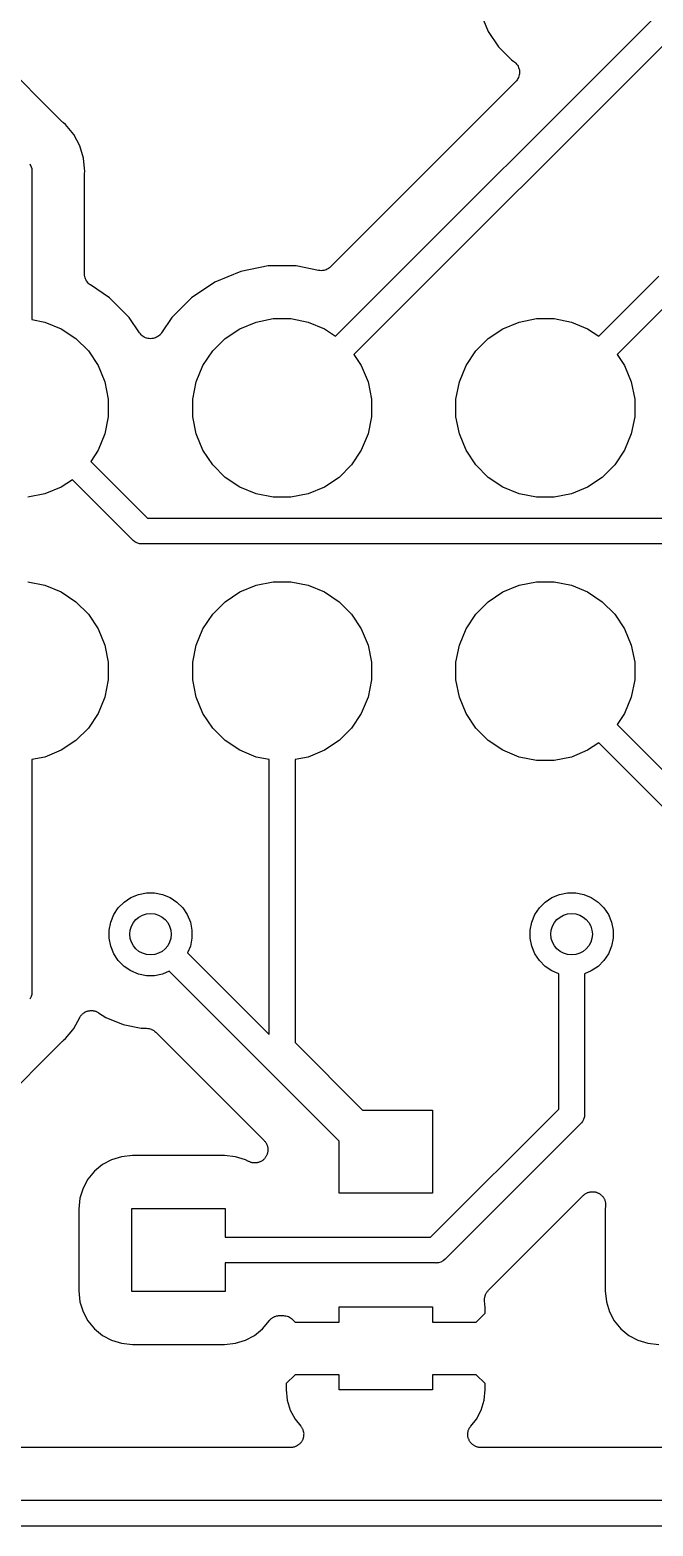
# Model space of a CAD drawing. Extents: x 0.71 to 5.18, y -2.29 to -0.62.
# Drawn here: x 2.354 to 2.591, y -2.275 to -1.706 of the extents above; entities that cross this region are included whole.
import ezdxf

# ---------------------------------------------------------------- set-up
doc = ezdxf.new("R2010")
doc.units = 0
doc.header["$MEASUREMENT"] = 0
doc.layers.add('BLACK', color=7, linetype='CONTINUOUS')

msp = doc.modelspace()

# ---------------------------------------------------------------- linework, layer by layer
at = {"layer": 'BLACK', "linetype": 'CONTINUOUS'}
for p, q in [((2.47031, -1.82273), (2.79635, -1.49669)), ((2.80204, -1.50492), (2.47727, -1.82969)), ((2.52563, -1.70043), (2.52832, -1.70693)), ((2.52832, -1.70693), (2.53223, -1.71279)), ((2.36658, -1.74134), (2.33948, -1.71423)), ((2.53223, -1.71279), (2.53721, -1.71777)), ((2.53721, -1.71777), (2.53801, -1.7183)), ((2.53801, -1.7183), (2.53804, -1.71832)), ((2.53804, -1.71832), (2.53804, -1.71832)), ((2.53804, -1.71832), (2.53804, -1.71832)), ((2.53804, -1.71832), (2.53806, -1.71834)), ((2.53806, -1.71834), (2.53843, -1.71865)), ((2.53843, -1.71865), (2.53879, -1.71895)), ((2.53879, -1.71895), (2.5388, -1.71896)), ((2.5388, -1.71896), (2.53881, -1.71897)), ((2.53881, -1.71897), (2.53911, -1.71934)), ((2.53911, -1.71934), (2.5394, -1.7197)), ((2.5394, -1.7197), (2.53941, -1.71972)), ((2.53941, -1.71972), (2.53942, -1.71973)), ((2.53942, -1.71973), (2.53964, -1.72015)), ((2.53964, -1.72015), (2.53986, -1.72057)), ((2.53986, -1.72057), (2.53986, -1.72058)), ((2.53986, -1.72058), (2.53987, -1.72059)), ((2.53987, -1.72059), (2.54, -1.72105)), ((2.54, -1.72105), (2.54014, -1.7215)), ((2.54014, -1.7215), (2.54014, -1.72152)), ((2.54014, -1.72152), (2.54014, -1.72153)), ((2.54014, -1.72153), (2.54018, -1.722)), ((2.54018, -1.722), (2.54023, -1.72247)), ((2.54023, -1.7225), (2.54018, -1.72297)), ((2.54023, -1.72247), (2.54023, -1.72249)), ((2.54023, -1.72249), (2.54023, -1.7225)), ((2.53876, -1.72599), (2.46838, -1.79638)), ((2.53906, -1.72563), (2.53876, -1.72599)), ((2.53937, -1.72526), (2.53906, -1.72563)), ((2.53938, -1.72524), (2.53937, -1.72525)), ((2.53937, -1.72525), (2.53937, -1.72526)), ((2.53961, -1.72482), (2.53938, -1.72524)), ((2.53983, -1.72441), (2.53961, -1.72482)), ((2.53984, -1.72439), (2.53983, -1.72441)), ((2.53985, -1.72438), (2.53984, -1.72439)), ((2.53998, -1.72393), (2.53985, -1.72438)), ((2.54012, -1.72347), (2.53998, -1.72393)), ((2.54013, -1.72346), (2.54012, -1.72347)), ((2.54018, -1.72297), (2.54013, -1.72344)), ((2.54013, -1.72344), (2.54013, -1.72346)), ((2.36675, -1.74147), (2.36658, -1.74134)), ((2.36689, -1.74162), (2.36675, -1.74147)), ((2.36695, -1.74167), (2.36689, -1.74162)), ((2.36771, -1.74229), (2.36695, -1.74167)), ((2.37082, -1.74609), (2.36771, -1.74229)), ((2.37314, -1.75042), (2.37082, -1.74609)), ((2.37456, -1.75511), (2.37314, -1.75042)), ((2.37494, -1.75902), (2.37456, -1.75511)), ((2.35411, -1.75725), (2.35457, -1.75811)), ((2.35457, -1.75811), (2.35485, -1.75904)), ((2.35485, -1.75904), (2.35492, -1.75976)), ((2.35492, -1.75976), (2.35492, -1.75976)), ((2.35492, -1.75976), (2.35494, -1.76)), ((2.35494, -1.76), (2.35492, -1.76024)), ((2.35492, -1.76024), (2.35492, -1.81636)), ((2.37492, -1.7614), (2.37495, -1.76119)), ((2.37492, -1.76147), (2.37492, -1.7614)), ((2.37492, -1.79909), (2.37492, -1.76147)), ((2.37495, -1.75902), (2.37494, -1.75902)), ((2.37504, -1.76), (2.37495, -1.75902)), ((2.37495, -1.76098), (2.37504, -1.76)), ((2.37495, -1.76119), (2.37495, -1.76098)), ((2.44469, -1.79604), (2.43426, -1.79812)), ((2.45531, -1.79604), (2.44469, -1.79604)), ((2.46387, -1.79774), (2.45531, -1.79604)), ((2.46833, -1.79643), (2.46797, -1.79672)), ((2.46836, -1.79639), (2.46833, -1.79643)), ((2.46838, -1.79638), (2.46836, -1.79639)), ((2.46836, -1.79639), (2.46836, -1.79639)), ((2.46836, -1.79639), (2.46836, -1.79639)), ((2.37497, -1.79955), (2.37492, -1.79909)), ((2.37501, -1.80001), (2.37497, -1.79955)), ((2.37501, -1.80003), (2.37501, -1.80001)), ((2.37502, -1.80006), (2.37501, -1.80003)), ((2.37515, -1.8005), (2.37502, -1.80006)), ((2.37528, -1.80095), (2.37515, -1.8005)), ((2.37529, -1.80097), (2.37528, -1.80095)), ((2.3753, -1.80099), (2.37529, -1.80097)), ((2.37552, -1.8014), (2.3753, -1.80099)), ((2.37573, -1.80181), (2.37552, -1.8014)), ((2.37575, -1.80183), (2.37573, -1.80181)), ((2.37576, -1.80185), (2.37575, -1.80183)), ((2.37605, -1.80221), (2.37576, -1.80185)), ((2.37634, -1.80258), (2.37605, -1.80221)), ((2.42444, -1.80218), (2.4156, -1.80809)), ((2.43426, -1.79812), (2.42444, -1.80218)), ((2.46433, -1.79779), (2.46387, -1.79774)), ((2.46479, -1.79784), (2.46433, -1.79779)), ((2.46482, -1.79784), (2.46479, -1.79784)), ((2.46484, -1.79784), (2.46482, -1.79784)), ((2.4653, -1.7978), (2.46484, -1.79784)), ((2.46576, -1.79776), (2.4653, -1.7978)), ((2.46579, -1.79775), (2.46576, -1.79776)), ((2.46581, -1.79775), (2.46579, -1.79775)), ((2.46625, -1.79761), (2.46581, -1.79775)), ((2.4667, -1.79748), (2.46625, -1.79761)), ((2.46672, -1.79747), (2.4667, -1.79748)), ((2.46675, -1.79747), (2.46672, -1.79747)), ((2.46716, -1.79725), (2.46675, -1.79747)), ((2.46757, -1.79703), (2.46716, -1.79725)), ((2.46759, -1.79702), (2.46757, -1.79703)), ((2.46761, -1.79701), (2.46759, -1.79702)), ((2.46797, -1.79672), (2.46761, -1.79701)), ((2.57031, -1.82273), (2.5931, -1.79994)), ((2.37636, -1.80259), (2.37634, -1.80258)), ((2.37637, -1.80261), (2.37636, -1.80259)), ((2.37673, -1.8029), (2.37637, -1.80261)), ((2.37709, -1.8032), (2.37673, -1.8029)), ((2.37712, -1.80323), (2.37709, -1.8032)), ((2.37713, -1.80323), (2.37712, -1.80323)), ((2.37714, -1.80324), (2.37713, -1.80323)), ((2.37713, -1.80323), (2.37713, -1.80323)), ((2.3844, -1.80809), (2.37714, -1.80324)), ((2.39191, -1.8156), (2.3844, -1.80809)), ((2.4156, -1.80809), (2.40809, -1.8156)), ((2.59879, -1.80817), (2.57727, -1.82969)), ((2.35492, -1.81636), (2.3599, -1.81735)), ((2.3599, -1.81735), (2.36608, -1.81991)), ((2.39584, -1.82149), (2.39191, -1.8156)), ((2.40809, -1.8156), (2.40416, -1.82149)), ((2.43392, -1.81991), (2.4401, -1.81735)), ((2.4401, -1.81735), (2.44666, -1.81604)), ((2.44666, -1.81604), (2.45334, -1.81604)), ((2.45334, -1.81604), (2.4599, -1.81735)), ((2.4599, -1.81735), (2.46608, -1.81991)), ((2.53392, -1.81991), (2.5401, -1.81735)), ((2.5401, -1.81735), (2.54666, -1.81604)), ((2.54666, -1.81604), (2.55334, -1.81604)), ((2.55334, -1.81604), (2.5599, -1.81735)), ((2.5599, -1.81735), (2.56608, -1.81991)), ((2.36608, -1.81991), (2.37165, -1.82362)), ((2.37165, -1.82362), (2.37638, -1.82835)), ((2.39615, -1.82186), (2.39584, -1.82149)), ((2.39644, -1.82222), (2.39615, -1.82186)), ((2.39645, -1.82223), (2.39644, -1.82222)), ((2.39646, -1.82224), (2.39645, -1.82223)), ((2.39683, -1.82255), (2.39646, -1.82224)), ((2.39719, -1.82285), (2.39683, -1.82255)), ((2.3972, -1.82286), (2.39719, -1.82285)), ((2.39721, -1.82286), (2.3972, -1.82286)), ((2.39763, -1.82309), (2.39721, -1.82286)), ((2.39805, -1.82332), (2.39763, -1.82309)), ((2.39806, -1.82332), (2.39805, -1.82332)), ((2.39807, -1.82333), (2.39806, -1.82332)), ((2.39853, -1.82346), (2.39807, -1.82333)), ((2.39898, -1.82361), (2.39853, -1.82346)), ((2.39899, -1.82361), (2.39898, -1.82361)), ((2.39901, -1.82361), (2.39899, -1.82361)), ((2.39948, -1.82366), (2.39901, -1.82361)), ((2.39995, -1.82371), (2.39948, -1.82366)), ((2.39997, -1.82371), (2.39995, -1.82371)), ((2.39998, -1.82371), (2.39997, -1.82371)), ((2.40045, -1.82367), (2.39998, -1.82371)), ((2.40092, -1.82362), (2.40045, -1.82367)), ((2.40094, -1.82362), (2.40092, -1.82362)), ((2.40095, -1.82362), (2.40094, -1.82362)), ((2.40141, -1.82348), (2.40095, -1.82362)), ((2.40186, -1.82335), (2.40141, -1.82348)), ((2.40187, -1.82335), (2.40186, -1.82335)), ((2.40189, -1.82334), (2.40187, -1.82335)), ((2.40231, -1.82312), (2.40189, -1.82334)), ((2.40273, -1.8229), (2.40231, -1.82312)), ((2.40274, -1.82289), (2.40273, -1.8229)), ((2.40275, -1.82289), (2.40274, -1.82289)), ((2.40311, -1.82259), (2.40275, -1.82289)), ((2.40349, -1.82229), (2.40311, -1.82259)), ((2.4035, -1.82228), (2.40349, -1.82229)), ((2.40351, -1.82227), (2.4035, -1.82228)), ((2.40381, -1.82192), (2.40351, -1.82227)), ((2.40412, -1.82155), (2.40381, -1.82192)), ((2.40413, -1.82153), (2.40412, -1.82155)), ((2.40416, -1.82149), (2.40413, -1.82152)), ((2.40413, -1.82152), (2.40413, -1.82153)), ((2.40413, -1.82153), (2.40413, -1.82153)), ((2.42362, -1.82835), (2.42835, -1.82362)), ((2.42835, -1.82362), (2.43392, -1.81991)), ((2.46608, -1.81991), (2.47031, -1.82273)), ((2.52362, -1.82835), (2.52835, -1.82362)), ((2.52835, -1.82362), (2.53392, -1.81991)), ((2.56608, -1.81991), (2.57031, -1.82273)), ((2.37638, -1.82835), (2.38009, -1.83392)), ((2.41991, -1.83392), (2.42362, -1.82835)), ((2.47727, -1.82969), (2.48009, -1.83392)), ((2.51991, -1.83392), (2.52362, -1.82835)), ((2.57727, -1.82969), (2.58009, -1.83392)), ((2.38009, -1.83392), (2.38265, -1.8401)), ((2.41735, -1.8401), (2.41991, -1.83392)), ((2.48009, -1.83392), (2.48265, -1.8401)), ((2.51735, -1.8401), (2.51991, -1.83392)), ((2.58009, -1.83392), (2.58265, -1.8401)), ((2.38265, -1.8401), (2.38396, -1.84666)), ((2.41604, -1.84666), (2.41735, -1.8401)), ((2.48265, -1.8401), (2.48396, -1.84666)), ((2.51604, -1.84666), (2.51735, -1.8401)), ((2.58265, -1.8401), (2.58396, -1.84666)), ((2.38396, -1.84666), (2.38396, -1.85334)), ((2.41604, -1.85334), (2.41604, -1.84666)), ((2.48396, -1.84666), (2.48396, -1.85334)), ((2.51604, -1.85334), (2.51604, -1.84666)), ((2.58396, -1.84666), (2.58396, -1.85334)), ((2.38396, -1.85334), (2.38265, -1.8599)), ((2.41735, -1.8599), (2.41604, -1.85334)), ((2.48396, -1.85334), (2.48265, -1.8599)), ((2.51735, -1.8599), (2.51604, -1.85334)), ((2.58396, -1.85334), (2.58265, -1.8599)), ((2.38265, -1.8599), (2.38009, -1.86608)), ((2.41991, -1.86608), (2.41735, -1.8599)), ((2.48265, -1.8599), (2.48009, -1.86608)), ((2.51991, -1.86608), (2.51735, -1.8599)), ((2.58265, -1.8599), (2.58009, -1.86608)), ((2.38009, -1.86608), (2.37727, -1.87031)), ((2.37727, -1.87031), (2.39879, -1.89183)), ((2.42362, -1.87165), (2.41991, -1.86608)), ((2.48009, -1.86608), (2.47638, -1.87165)), ((2.52362, -1.87165), (2.51991, -1.86608)), ((2.58009, -1.86608), (2.57638, -1.87165)), ((2.42835, -1.87638), (2.42362, -1.87165)), ((2.47638, -1.87165), (2.47165, -1.87638)), ((2.52835, -1.87638), (2.52362, -1.87165)), ((2.57638, -1.87165), (2.57165, -1.87638)), ((2.36608, -1.88009), (2.3599, -1.88265)), ((2.37031, -1.87727), (2.36608, -1.88009)), ((2.3931, -1.90006), (2.37031, -1.87727)), ((2.43392, -1.88009), (2.42835, -1.87638)), ((2.4401, -1.88265), (2.43392, -1.88009)), ((2.46608, -1.88009), (2.4599, -1.88265)), ((2.47165, -1.87638), (2.46608, -1.88009)), ((2.53392, -1.88009), (2.52835, -1.87638)), ((2.5401, -1.88265), (2.53392, -1.88009)), ((2.56608, -1.88009), (2.5599, -1.88265)), ((2.57165, -1.87638), (2.56608, -1.88009)), ((2.3599, -1.88265), (2.35334, -1.88396)), ((2.44666, -1.88396), (2.4401, -1.88265)), ((2.45334, -1.88396), (2.44666, -1.88396)), ((2.4599, -1.88265), (2.45334, -1.88396)), ((2.54666, -1.88396), (2.5401, -1.88265)), ((2.55334, -1.88396), (2.54666, -1.88396)), ((2.5599, -1.88265), (2.55334, -1.88396)), ((2.39879, -1.89183), (3.79291, -1.89183)), ((2.39326, -1.90025), (2.3931, -1.90006)), ((2.39344, -1.9004), (2.39326, -1.90025)), ((2.394, -1.90086), (2.39344, -1.9004)), ((2.39475, -1.90126), (2.394, -1.90086)), ((2.39486, -1.90132), (2.39475, -1.90126)), ((2.39579, -1.9016), (2.39486, -1.90132)), ((2.39651, -1.90167), (2.39579, -1.9016)), ((2.39675, -1.9017), (2.39651, -1.90167)), ((2.39651, -1.90167), (2.39651, -1.90167)), ((2.39699, -1.90167), (2.39675, -1.9017)), ((3.79291, -1.90167), (2.39699, -1.90167)), ((2.35334, -1.91604), (2.3599, -1.91735)), ((2.4401, -1.91735), (2.44666, -1.91604)), ((2.44666, -1.91604), (2.45334, -1.91604)), ((2.45334, -1.91604), (2.4599, -1.91735)), ((2.5401, -1.91735), (2.54666, -1.91604)), ((2.54666, -1.91604), (2.55334, -1.91604)), ((2.55334, -1.91604), (2.5599, -1.91735)), ((2.3599, -1.91735), (2.36608, -1.91991)), ((2.36608, -1.91991), (2.37165, -1.92362)), ((2.42835, -1.92362), (2.43392, -1.91991)), ((2.43392, -1.91991), (2.4401, -1.91735)), ((2.4599, -1.91735), (2.46608, -1.91991)), ((2.46608, -1.91991), (2.47165, -1.92362)), ((2.52835, -1.92362), (2.53392, -1.91991)), ((2.53392, -1.91991), (2.5401, -1.91735)), ((2.5599, -1.91735), (2.56608, -1.91991)), ((2.56608, -1.91991), (2.57165, -1.92362)), ((2.37165, -1.92362), (2.37638, -1.92835)), ((2.42362, -1.92835), (2.42835, -1.92362)), ((2.47165, -1.92362), (2.47638, -1.92835)), ((2.52362, -1.92835), (2.52835, -1.92362)), ((2.57165, -1.92362), (2.57638, -1.92835)), ((2.37638, -1.92835), (2.38009, -1.93392)), ((2.41991, -1.93392), (2.42362, -1.92835)), ((2.47638, -1.92835), (2.48009, -1.93392)), ((2.51991, -1.93392), (2.52362, -1.92835)), ((2.57638, -1.92835), (2.58009, -1.93392)), ((2.38009, -1.93392), (2.38265, -1.9401)), ((2.41735, -1.9401), (2.41991, -1.93392)), ((2.48009, -1.93392), (2.48265, -1.9401)), ((2.51735, -1.9401), (2.51991, -1.93392)), ((2.58009, -1.93392), (2.58265, -1.9401)), ((2.38265, -1.9401), (2.38396, -1.94666)), ((2.41604, -1.94666), (2.41735, -1.9401)), ((2.48265, -1.9401), (2.48396, -1.94666)), ((2.51604, -1.94666), (2.51735, -1.9401)), ((2.58265, -1.9401), (2.58396, -1.94666)), ((2.38396, -1.94666), (2.38396, -1.95334)), ((2.41604, -1.95334), (2.41604, -1.94666)), ((2.48396, -1.94666), (2.48396, -1.95334)), ((2.51604, -1.95334), (2.51604, -1.94666)), ((2.58396, -1.94666), (2.58396, -1.95334)), ((2.38396, -1.95334), (2.38265, -1.9599)), ((2.41735, -1.9599), (2.41604, -1.95334)), ((2.48396, -1.95334), (2.48265, -1.9599)), ((2.51735, -1.9599), (2.51604, -1.95334)), ((2.58396, -1.95334), (2.58265, -1.9599)), ((2.38265, -1.9599), (2.38009, -1.96608)), ((2.41991, -1.96608), (2.41735, -1.9599)), ((2.48265, -1.9599), (2.48009, -1.96608)), ((2.51991, -1.96608), (2.51735, -1.9599)), ((2.58265, -1.9599), (2.58009, -1.96608)), ((2.38009, -1.96608), (2.37638, -1.97165)), ((2.42362, -1.97165), (2.41991, -1.96608)), ((2.48009, -1.96608), (2.47638, -1.97165)), ((2.52362, -1.97165), (2.51991, -1.96608)), ((2.58009, -1.96608), (2.57727, -1.97031)), ((2.37638, -1.97165), (2.37165, -1.97638)), ((2.42835, -1.97638), (2.42362, -1.97165)), ((2.47638, -1.97165), (2.47165, -1.97638)), ((2.52835, -1.97638), (2.52362, -1.97165)), ((2.57727, -1.97031), (2.69268, -2.08572)), ((2.37165, -1.97638), (2.36608, -1.98009)), ((2.43392, -1.98009), (2.42835, -1.97638)), ((2.47165, -1.97638), (2.46608, -1.98009)), ((2.53392, -1.98009), (2.52835, -1.97638)), ((2.57031, -1.97727), (2.56608, -1.98009)), ((2.68445, -2.09141), (2.57031, -1.97727)), ((2.3599, -1.98265), (2.35492, -1.98364)), ((2.35492, -1.98364), (2.35492, -2.07173)), ((2.36608, -1.98009), (2.3599, -1.98265)), ((2.4401, -1.98265), (2.43392, -1.98009)), ((2.44508, -1.98364), (2.4401, -1.98265)), ((2.44508, -2.08812), (2.44508, -1.98364)), ((2.4599, -1.98265), (2.45492, -1.98364)), ((2.45492, -1.98364), (2.45492, -2.09119)), ((2.46608, -1.98009), (2.4599, -1.98265)), ((2.5401, -1.98265), (2.53392, -1.98009)), ((2.54666, -1.98396), (2.5401, -1.98265)), ((2.55334, -1.98396), (2.54666, -1.98396)), ((2.5599, -1.98265), (2.55334, -1.98396)), ((2.56608, -1.98009), (2.5599, -1.98265)), ((2.39254, -2.03604), (2.39541, -2.03486)), ((2.39541, -2.03486), (2.39845, -2.03425)), ((2.39845, -2.03425), (2.40155, -2.03425)), ((2.40155, -2.03425), (2.40459, -2.03486)), ((2.40459, -2.03486), (2.40746, -2.03604)), ((2.55254, -2.03604), (2.55541, -2.03486)), ((2.55541, -2.03486), (2.55845, -2.03425)), ((2.55845, -2.03425), (2.56155, -2.03425)), ((2.56155, -2.03425), (2.56459, -2.03486)), ((2.56459, -2.03486), (2.56746, -2.03604)), ((2.38604, -2.04254), (2.38777, -2.03996)), ((2.38777, -2.03996), (2.38996, -2.03777)), ((2.38996, -2.03777), (2.39254, -2.03604)), ((2.40746, -2.03604), (2.41004, -2.03777)), ((2.41004, -2.03777), (2.41223, -2.03996)), ((2.41223, -2.03996), (2.41396, -2.04254)), ((2.54604, -2.04254), (2.54777, -2.03996)), ((2.54777, -2.03996), (2.54996, -2.03777)), ((2.54996, -2.03777), (2.55254, -2.03604)), ((2.56746, -2.03604), (2.57004, -2.03777)), ((2.57004, -2.03777), (2.57223, -2.03996)), ((2.57223, -2.03996), (2.57396, -2.04254)), ((2.38425, -2.04845), (2.38486, -2.04541)), ((2.38486, -2.04541), (2.38604, -2.04254)), ((2.41396, -2.04254), (2.41514, -2.04541)), ((2.41514, -2.04541), (2.41575, -2.04845)), ((2.54425, -2.04845), (2.54486, -2.04541)), ((2.54486, -2.04541), (2.54604, -2.04254)), ((2.57396, -2.04254), (2.57514, -2.04541)), ((2.57514, -2.04541), (2.57575, -2.04845)), ((2.38425, -2.05155), (2.38425, -2.04845)), ((2.38486, -2.05459), (2.38425, -2.05155)), ((2.41575, -2.05155), (2.41514, -2.05459)), ((2.41575, -2.04845), (2.41575, -2.05155)), ((2.54425, -2.05155), (2.54425, -2.04845)), ((2.54486, -2.05459), (2.54425, -2.05155)), ((2.57575, -2.05155), (2.57514, -2.05459)), ((2.57575, -2.04845), (2.57575, -2.05155)), ((2.38604, -2.05746), (2.38486, -2.05459)), ((2.38777, -2.06004), (2.38604, -2.05746)), ((2.41514, -2.05459), (2.41409, -2.05713)), ((2.41409, -2.05713), (2.44508, -2.08812)), ((2.54604, -2.05746), (2.54486, -2.05459)), ((2.54777, -2.06004), (2.54604, -2.05746)), ((2.57396, -2.05746), (2.57223, -2.06004)), ((2.57514, -2.05459), (2.57396, -2.05746)), ((2.38996, -2.06223), (2.38777, -2.06004)), ((2.39254, -2.06396), (2.38996, -2.06223)), ((2.54996, -2.06223), (2.54777, -2.06004)), ((2.55254, -2.06396), (2.54996, -2.06223)), ((2.57004, -2.06223), (2.56746, -2.06396)), ((2.57223, -2.06004), (2.57004, -2.06223)), ((2.39541, -2.06514), (2.39254, -2.06396)), ((2.39845, -2.06575), (2.39541, -2.06514)), ((2.40155, -2.06575), (2.39845, -2.06575)), ((2.40459, -2.06514), (2.40155, -2.06575)), ((2.40713, -2.06409), (2.40459, -2.06514)), ((2.47165, -2.12861), (2.40713, -2.06409)), ((2.55508, -2.06501), (2.55254, -2.06396)), ((2.55508, -2.11643), (2.55508, -2.06501)), ((2.56746, -2.06396), (2.56492, -2.06501)), ((2.56492, -2.06501), (2.56492, -2.11822)), ((2.35457, -2.07386), (2.35411, -2.07472)), ((2.35463, -2.07366), (2.35457, -2.07386)), ((2.35485, -2.07293), (2.35463, -2.07366)), ((2.35492, -2.07221), (2.35485, -2.07293)), ((2.35492, -2.07173), (2.35494, -2.07197)), ((2.35494, -2.07197), (2.35492, -2.07221)), ((2.35492, -2.07221), (2.35492, -2.07221)), ((2.37337, -2.08117), (2.37354, -2.08097)), ((2.37354, -2.08097), (2.37368, -2.08076)), ((2.37368, -2.08076), (2.37385, -2.0806)), ((2.37385, -2.0806), (2.37399, -2.08042)), ((2.37399, -2.08042), (2.3742, -2.08026)), ((2.3742, -2.08026), (2.37438, -2.08007)), ((2.37438, -2.08007), (2.37457, -2.07995)), ((2.37457, -2.07995), (2.37475, -2.07981)), ((2.37475, -2.07981), (2.37498, -2.07968)), ((2.37498, -2.07968), (2.3752, -2.07954)), ((2.3752, -2.07954), (2.37541, -2.07946)), ((2.37541, -2.07946), (2.37561, -2.07935)), ((2.37561, -2.07935), (2.37586, -2.07928)), ((2.37586, -2.07928), (2.37611, -2.07918)), ((2.37611, -2.07918), (2.37633, -2.07914)), ((2.37633, -2.07914), (2.37655, -2.07907)), ((2.37655, -2.07907), (2.37681, -2.07905)), ((2.37681, -2.07905), (2.37707, -2.079)), ((2.37707, -2.079), (2.37729, -2.079)), ((2.37729, -2.079), (2.37752, -2.07898)), ((2.37752, -2.07898), (2.37778, -2.079)), ((2.37778, -2.079), (2.37804, -2.07901)), ((2.37804, -2.07901), (2.37826, -2.07905)), ((2.37826, -2.07905), (2.37849, -2.07908)), ((2.37849, -2.07908), (2.37874, -2.07915)), ((2.37874, -2.07915), (2.379, -2.07921)), ((2.379, -2.07921), (2.37921, -2.07929)), ((2.37921, -2.07929), (2.37943, -2.07936)), ((2.37943, -2.07936), (2.37966, -2.07948)), ((2.37966, -2.07948), (2.3799, -2.07959)), ((2.3799, -2.07959), (2.38008, -2.07971)), ((2.38008, -2.07971), (2.38029, -2.07982)), ((2.38029, -2.07982), (2.38307, -2.08168)), ((2.36771, -2.08968), (2.37046, -2.08632)), ((2.37046, -2.08632), (2.37082, -2.08588)), ((2.37046, -2.08632), (2.37046, -2.08632)), ((2.37082, -2.08588), (2.3731, -2.08162)), ((2.3731, -2.08162), (2.37313, -2.08156)), ((2.37313, -2.08156), (2.37326, -2.08137)), ((2.37326, -2.08137), (2.37337, -2.08117)), ((2.38307, -2.08168), (2.38957, -2.08437)), ((2.38957, -2.08437), (2.39648, -2.08575)), ((2.39648, -2.08575), (2.39843, -2.08575)), ((2.39843, -2.08575), (2.39845, -2.08575)), ((2.39845, -2.08575), (2.39845, -2.08575)), ((2.39845, -2.08575), (2.39845, -2.08575)), ((2.39845, -2.08575), (2.3985, -2.08575)), ((2.3985, -2.08575), (2.39896, -2.0858)), ((2.39896, -2.0858), (2.39942, -2.08585)), ((2.39942, -2.08585), (2.39945, -2.08585)), ((2.39945, -2.08585), (2.39947, -2.08586)), ((2.39947, -2.08586), (2.39991, -2.086)), ((2.39991, -2.086), (2.40035, -2.08613)), ((2.40035, -2.08613), (2.40038, -2.08614)), ((2.40038, -2.08614), (2.4004, -2.08615)), ((2.4004, -2.08615), (2.40081, -2.08638)), ((2.40081, -2.08638), (2.40121, -2.08659)), ((2.40121, -2.08659), (2.40123, -2.08661)), ((2.40123, -2.08661), (2.40126, -2.08662)), ((2.40126, -2.08662), (2.40161, -2.08692)), ((2.32867, -2.12854), (2.36658, -2.09063)), ((2.36658, -2.09063), (2.36663, -2.09058)), ((2.36663, -2.09058), (2.3668, -2.09045)), ((2.3668, -2.09045), (2.36695, -2.0903)), ((2.36695, -2.0903), (2.36771, -2.08968)), ((2.40161, -2.08692), (2.40197, -2.08721)), ((2.40197, -2.08721), (2.44315, -2.12839)), ((2.45492, -2.09119), (2.48058, -2.11685)), ((2.48058, -2.11685), (2.50709, -2.11685)), ((2.50643, -2.16508), (2.55508, -2.11643)), ((2.50709, -2.11685), (2.50709, -2.14835)), ((2.56457, -2.12036), (2.56411, -2.12121)), ((2.56465, -2.12009), (2.56457, -2.12036)), ((2.56485, -2.11943), (2.56465, -2.12009)), ((2.56492, -2.11871), (2.56485, -2.11943)), ((2.56492, -2.11822), (2.56494, -2.11846)), ((2.56494, -2.11846), (2.56492, -2.11871)), ((2.56492, -2.11871), (2.56492, -2.11871)), ((2.56331, -2.12212), (2.51212, -2.17331)), ((2.5635, -2.12196), (2.56331, -2.12212)), ((2.56374, -2.12167), (2.5635, -2.12196)), ((2.56411, -2.12121), (2.56374, -2.12167)), ((2.44315, -2.12839), (2.4432, -2.12844)), ((2.4432, -2.12844), (2.44335, -2.12863)), ((2.44335, -2.12863), (2.44351, -2.1288)), ((2.44351, -2.1288), (2.44365, -2.12901)), ((2.44365, -2.12901), (2.4438, -2.1292)), ((2.4438, -2.1292), (2.44392, -2.12942)), ((2.44392, -2.12942), (2.44405, -2.12962)), ((2.44405, -2.12962), (2.44414, -2.12985)), ((2.44414, -2.12985), (2.44425, -2.13007)), ((2.44425, -2.13007), (2.44432, -2.1303)), ((2.44432, -2.1303), (2.44441, -2.13052)), ((2.44441, -2.13052), (2.44446, -2.13077)), ((2.44446, -2.13077), (2.44453, -2.13101)), ((2.44453, -2.13101), (2.44455, -2.13125)), ((2.44455, -2.13125), (2.44459, -2.13148)), ((2.44461, -2.13198), (2.44458, -2.13222)), ((2.44459, -2.13148), (2.44459, -2.13173)), ((2.44459, -2.13173), (2.44461, -2.13198)), ((2.47165, -2.14835), (2.47165, -2.12861)), ((2.38175, -2.13754), (2.3787, -2.14004)), ((2.38522, -2.13568), (2.38175, -2.13754)), ((2.38899, -2.13454), (2.38522, -2.13568)), ((2.39316, -2.13413), (2.38899, -2.13454)), ((2.4281, -2.13413), (2.39316, -2.13413)), ((2.43227, -2.13454), (2.4281, -2.13413)), ((2.43604, -2.13568), (2.43227, -2.13454)), ((2.43725, -2.13634), (2.43604, -2.13568)), ((2.43748, -2.13643), (2.43725, -2.13634)), ((2.43769, -2.13654), (2.43748, -2.13643)), ((2.43793, -2.13661), (2.43769, -2.13654)), ((2.43815, -2.13671), (2.43793, -2.13661)), ((2.43839, -2.13676), (2.43815, -2.13671)), ((2.43862, -2.13683), (2.43839, -2.13676)), ((2.43887, -2.13685), (2.43862, -2.13683)), ((2.43911, -2.1369), (2.43887, -2.13685)), ((2.43935, -2.1369), (2.43911, -2.1369)), ((2.43959, -2.13693), (2.43935, -2.1369)), ((2.43984, -2.1369), (2.43959, -2.13693)), ((2.44009, -2.1369), (2.43984, -2.1369)), ((2.44032, -2.13686), (2.44009, -2.1369)), ((2.44056, -2.13683), (2.44032, -2.13686)), ((2.4408, -2.13676), (2.44056, -2.13683)), ((2.44105, -2.13672), (2.4408, -2.13676)), ((2.44127, -2.13662), (2.44105, -2.13672)), ((2.4415, -2.13655), (2.44127, -2.13662)), ((2.44172, -2.13644), (2.4415, -2.13655)), ((2.44195, -2.13635), (2.44172, -2.13644)), ((2.44215, -2.13621), (2.44195, -2.13635)), ((2.44236, -2.1361), (2.44215, -2.13621)), ((2.44256, -2.13594), (2.44236, -2.1361)), ((2.44276, -2.13581), (2.44256, -2.13594)), ((2.44293, -2.13564), (2.44276, -2.13581)), ((2.44312, -2.13549), (2.44293, -2.13564)), ((2.44328, -2.1353), (2.44312, -2.13549)), ((2.44346, -2.13512), (2.44328, -2.1353)), ((2.44359, -2.13492), (2.44346, -2.13512)), ((2.44375, -2.13474), (2.44359, -2.13492)), ((2.44386, -2.13452), (2.44375, -2.13474)), ((2.444, -2.13431), (2.44386, -2.13452)), ((2.4441, -2.13409), (2.444, -2.13431)), ((2.44421, -2.13388), (2.4441, -2.13409)), ((2.44429, -2.13364), (2.44421, -2.13388)), ((2.44438, -2.13341), (2.44429, -2.13364)), ((2.44443, -2.13318), (2.44438, -2.13341)), ((2.4445, -2.13295), (2.44443, -2.13318)), ((2.44453, -2.1327), (2.4445, -2.13295)), ((2.44458, -2.13246), (2.44453, -2.1327)), ((2.44458, -2.13222), (2.44458, -2.13246)), ((2.3762, -2.14309), (2.37435, -2.14656)), ((2.3787, -2.14004), (2.3762, -2.14309)), ((2.37435, -2.14656), (2.3732, -2.15033)), ((2.50709, -2.14835), (2.47165, -2.14835)), ((2.56444, -2.14926), (2.56463, -2.14912)), ((2.56463, -2.14912), (2.5648, -2.14895)), ((2.5648, -2.14895), (2.56501, -2.14881)), ((2.56501, -2.14881), (2.56521, -2.14866)), ((2.56521, -2.14866), (2.56542, -2.14855)), ((2.56542, -2.14855), (2.56562, -2.14842)), ((2.56562, -2.14842), (2.56585, -2.14832)), ((2.56585, -2.14832), (2.56607, -2.14821)), ((2.56607, -2.14821), (2.5663, -2.14814)), ((2.5663, -2.14814), (2.56652, -2.14805)), ((2.56652, -2.14805), (2.56677, -2.148)), ((2.56677, -2.148), (2.56701, -2.14793)), ((2.56701, -2.14793), (2.56725, -2.14791)), ((2.56725, -2.14791), (2.56748, -2.14787)), ((2.56748, -2.14787), (2.56773, -2.14787)), ((2.56773, -2.14787), (2.56798, -2.14785)), ((2.56798, -2.14785), (2.56822, -2.14787)), ((2.56822, -2.14787), (2.56846, -2.14788)), ((2.56846, -2.14788), (2.5687, -2.14793)), ((2.5687, -2.14793), (2.56895, -2.14795)), ((2.56895, -2.14795), (2.56918, -2.14803)), ((2.56918, -2.14803), (2.56941, -2.14807)), ((2.56941, -2.14807), (2.56964, -2.14817)), ((2.56964, -2.14817), (2.56988, -2.14825)), ((2.56988, -2.14825), (2.57009, -2.14836)), ((2.57009, -2.14836), (2.57031, -2.14845)), ((2.57031, -2.14845), (2.57052, -2.14859)), ((2.57052, -2.14859), (2.57074, -2.14871)), ((2.57074, -2.14871), (2.57092, -2.14887)), ((2.57092, -2.14887), (2.57112, -2.149)), ((2.57112, -2.149), (2.5713, -2.14918)), ((2.5713, -2.14918), (2.57149, -2.14934)), ((2.3732, -2.15033), (2.37279, -2.1545)), ((2.37279, -2.1545), (2.37279, -2.1855)), ((2.39291, -2.18575), (2.39291, -2.15425)), ((2.39291, -2.15425), (2.42835, -2.15425)), ((2.42835, -2.15425), (2.42835, -2.16508)), ((2.5284, -2.18531), (2.5644, -2.14931)), ((2.5644, -2.14931), (2.56444, -2.14926)), ((2.57149, -2.14934), (2.57164, -2.14952)), ((2.57164, -2.14952), (2.57181, -2.14969)), ((2.57181, -2.14969), (2.57195, -2.1499)), ((2.57195, -2.1499), (2.5721, -2.1501)), ((2.5721, -2.1501), (2.57222, -2.15031)), ((2.57222, -2.15031), (2.57235, -2.1505)), ((2.57235, -2.1505), (2.57244, -2.15074)), ((2.57244, -2.15074), (2.57256, -2.15096)), ((2.57256, -2.15096), (2.57263, -2.15119)), ((2.57263, -2.15119), (2.57272, -2.15141)), ((2.57272, -2.15141), (2.57277, -2.15165)), ((2.57277, -2.15165), (2.57284, -2.1519)), ((2.57291, -2.15334), (2.57279, -2.1545)), ((2.57279, -2.1545), (2.57279, -2.1855)), ((2.57284, -2.1519), (2.57286, -2.15213)), ((2.57286, -2.15213), (2.57291, -2.15236)), ((2.57291, -2.15236), (2.57291, -2.15262)), ((2.57291, -2.15262), (2.57293, -2.15287)), ((2.57293, -2.15287), (2.57291, -2.1531)), ((2.57291, -2.1531), (2.57291, -2.15334)), ((2.42835, -2.16508), (2.50643, -2.16508)), ((2.50822, -2.17492), (2.42835, -2.17492)), ((2.42835, -2.17492), (2.42835, -2.18575)), ((2.50846, -2.17495), (2.50822, -2.17492)), ((2.50871, -2.17492), (2.50846, -2.17495)), ((2.50943, -2.17485), (2.50871, -2.17492)), ((2.50871, -2.17492), (2.50871, -2.17492)), ((2.51036, -2.17457), (2.50943, -2.17485)), ((2.51121, -2.17411), (2.51036, -2.17457)), ((2.51196, -2.1735), (2.51121, -2.17411)), ((2.51212, -2.17331), (2.51196, -2.1735)), ((2.37279, -2.1855), (2.3732, -2.18967)), ((2.42835, -2.18575), (2.39291, -2.18575)), ((2.52693, -2.18883), (2.52696, -2.18856)), ((2.52695, -2.18905), (2.52693, -2.18883)), ((2.52696, -2.18829), (2.52701, -2.18808)), ((2.52696, -2.18856), (2.52696, -2.18829)), ((2.52701, -2.18808), (2.52703, -2.18786)), ((2.52703, -2.18786), (2.52711, -2.1876)), ((2.52711, -2.1876), (2.52716, -2.18734)), ((2.52716, -2.18734), (2.52725, -2.18714)), ((2.52725, -2.18714), (2.52732, -2.18693)), ((2.52732, -2.18693), (2.52744, -2.18669)), ((2.52744, -2.18669), (2.52755, -2.18644)), ((2.52755, -2.18644), (2.52767, -2.18626)), ((2.52767, -2.18626), (2.52778, -2.18607)), ((2.52778, -2.18607), (2.52795, -2.18586)), ((2.52795, -2.18586), (2.5281, -2.18564)), ((2.5281, -2.18564), (2.52826, -2.18548)), ((2.52826, -2.18548), (2.5284, -2.18531)), ((2.57279, -2.1855), (2.5732, -2.18967)), ((2.3732, -2.18967), (2.37435, -2.19344)), ((2.37435, -2.19344), (2.3762, -2.19691)), ((2.47165, -2.1974), (2.47165, -2.19165)), ((2.47165, -2.19165), (2.50709, -2.19165)), ((2.50709, -2.19165), (2.50709, -2.1974)), ((2.52377, -2.1974), (2.52714, -2.19403)), ((2.52695, -2.18927), (2.52695, -2.18905)), ((2.52696, -2.18934), (2.52695, -2.18927)), ((2.5272, -2.19183), (2.52696, -2.18934)), ((2.52714, -2.19403), (2.5272, -2.19183)), ((2.5732, -2.18967), (2.57435, -2.19344)), ((2.57435, -2.19344), (2.5762, -2.19691)), ((2.3762, -2.19691), (2.3787, -2.19996)), ((2.3787, -2.19996), (2.38175, -2.20246)), ((2.43951, -2.20246), (2.44256, -2.19996)), ((2.44256, -2.19996), (2.44519, -2.19675)), ((2.44519, -2.19675), (2.44524, -2.1967)), ((2.44524, -2.1967), (2.44539, -2.19654)), ((2.44539, -2.19654), (2.44553, -2.19637)), ((2.44553, -2.19637), (2.44574, -2.1962)), ((2.44574, -2.1962), (2.44593, -2.19602)), ((2.44593, -2.19602), (2.44612, -2.1959)), ((2.44612, -2.1959), (2.44629, -2.19576)), ((2.44629, -2.19576), (2.44653, -2.19563)), ((2.44653, -2.19563), (2.44675, -2.19548)), ((2.44675, -2.19548), (2.44696, -2.1954)), ((2.44696, -2.1954), (2.44715, -2.1953)), ((2.44715, -2.1953), (2.44741, -2.19522)), ((2.44741, -2.19522), (2.44766, -2.19512)), ((2.44766, -2.19512), (2.44787, -2.19508)), ((2.44787, -2.19508), (2.44808, -2.19502)), ((2.44808, -2.19502), (2.44835, -2.19499)), ((2.44835, -2.19499), (2.44862, -2.19494)), ((2.44862, -2.19494), (2.44884, -2.19494)), ((2.44884, -2.19494), (2.44906, -2.19492)), ((2.44906, -2.19492), (2.45042, -2.19492)), ((2.45042, -2.19492), (2.45044, -2.19492)), ((2.45044, -2.19492), (2.45044, -2.19492)), ((2.45044, -2.19492), (2.45044, -2.19492)), ((2.45044, -2.19492), (2.45049, -2.19492)), ((2.45049, -2.19492), (2.45095, -2.19497)), ((2.45095, -2.19497), (2.45141, -2.19502)), ((2.45141, -2.19502), (2.45144, -2.19503)), ((2.45144, -2.19503), (2.45146, -2.19503)), ((2.45146, -2.19503), (2.4519, -2.19517)), ((2.4519, -2.19517), (2.45234, -2.19531)), ((2.45234, -2.19531), (2.45237, -2.19532)), ((2.45237, -2.19532), (2.45239, -2.19533)), ((2.45239, -2.19533), (2.4528, -2.19555)), ((2.4528, -2.19555), (2.4532, -2.19577)), ((2.4532, -2.19577), (2.45322, -2.19578)), ((2.45322, -2.19578), (2.45325, -2.1958)), ((2.45325, -2.1958), (2.4536, -2.19609)), ((2.4536, -2.19609), (2.45396, -2.19639)), ((2.45396, -2.19639), (2.45497, -2.1974)), ((2.45497, -2.1974), (2.47165, -2.1974)), ((2.50709, -2.1974), (2.52377, -2.1974)), ((2.5762, -2.19691), (2.5787, -2.19996)), ((2.5787, -2.19996), (2.58175, -2.20246)), ((2.38175, -2.20246), (2.38522, -2.20432)), ((2.38522, -2.20432), (2.38899, -2.20546)), ((2.38899, -2.20546), (2.39316, -2.20587)), ((2.39316, -2.20587), (2.4281, -2.20587)), ((2.4281, -2.20587), (2.43227, -2.20546)), ((2.43227, -2.20546), (2.43604, -2.20432)), ((2.43604, -2.20432), (2.43951, -2.20246)), ((2.58175, -2.20246), (2.58522, -2.20432)), ((2.58522, -2.20432), (2.58899, -2.20546)), ((2.58899, -2.20546), (2.59316, -2.20587)), ((2.45497, -2.2174), (2.4516, -2.22078)), ((2.47165, -2.2174), (2.45497, -2.2174)), ((2.47165, -2.22315), (2.47165, -2.2174)), ((2.52377, -2.2174), (2.50709, -2.2174)), ((2.50709, -2.2174), (2.50709, -2.22315)), ((2.52714, -2.22078), (2.52377, -2.2174)), ((2.4516, -2.22078), (2.45154, -2.22297)), ((2.45154, -2.22297), (2.45194, -2.22707)), ((2.5268, -2.22707), (2.5272, -2.22297)), ((2.5272, -2.22297), (2.52714, -2.22078)), ((2.45194, -2.22707), (2.45309, -2.23084)), ((2.50709, -2.22315), (2.47165, -2.22315)), ((2.52565, -2.23084), (2.5268, -2.22707)), ((2.45309, -2.23084), (2.45494, -2.23431)), ((2.45494, -2.23431), (2.45707, -2.23691)), ((2.52167, -2.23691), (2.5238, -2.23431)), ((2.5238, -2.23431), (2.52565, -2.23084)), ((2.45707, -2.23691), (2.45711, -2.23696)), ((2.45711, -2.23696), (2.45724, -2.23716)), ((2.45724, -2.23716), (2.45739, -2.23734)), ((2.45739, -2.23734), (2.45751, -2.23757)), ((2.45751, -2.23757), (2.45765, -2.23778)), ((2.45765, -2.23778), (2.45773, -2.238)), ((2.45773, -2.238), (2.45784, -2.23821)), ((2.45784, -2.23821), (2.45791, -2.23845)), ((2.45791, -2.23845), (2.45801, -2.23869)), ((2.45801, -2.23869), (2.45805, -2.23892)), ((2.45805, -2.23892), (2.45812, -2.23914)), ((2.45812, -2.23914), (2.45814, -2.23939)), ((2.45814, -2.23939), (2.45819, -2.23965)), ((2.45819, -2.23965), (2.45818, -2.23988)), ((2.45818, -2.23988), (2.45821, -2.24011)), ((2.45821, -2.24011), (2.45818, -2.24037)), ((2.52053, -2.24004), (2.52056, -2.23981)), ((2.52056, -2.2403), (2.52053, -2.24004)), ((2.52056, -2.23958), (2.52061, -2.23933)), ((2.52056, -2.23981), (2.52056, -2.23958)), ((2.52061, -2.23933), (2.52064, -2.23907)), ((2.52064, -2.23907), (2.52071, -2.23885)), ((2.52071, -2.23885), (2.52075, -2.23862)), ((2.52075, -2.23862), (2.52085, -2.23838)), ((2.52085, -2.23838), (2.52092, -2.23814)), ((2.52092, -2.23814), (2.52104, -2.23793)), ((2.52104, -2.23793), (2.52113, -2.23772)), ((2.52113, -2.23772), (2.52127, -2.23751)), ((2.52127, -2.23751), (2.52139, -2.23728)), ((2.52139, -2.23728), (2.52154, -2.2371)), ((2.52154, -2.2371), (2.52167, -2.23691)), ((2.45321, -2.24508), (2.32553, -2.24508)), ((2.45344, -2.24506), (2.45321, -2.24508)), ((2.45367, -2.24506), (2.45344, -2.24506)), ((2.45392, -2.24501), (2.45367, -2.24506)), ((2.45418, -2.24498), (2.45392, -2.24501)), ((2.4544, -2.24492), (2.45418, -2.24498)), ((2.45463, -2.24487), (2.4544, -2.24492)), ((2.45487, -2.24477), (2.45463, -2.24487)), ((2.45511, -2.2447), (2.45487, -2.24477)), ((2.45532, -2.24459), (2.45511, -2.2447)), ((2.45554, -2.2445), (2.45532, -2.24459)), ((2.45575, -2.24436), (2.45554, -2.2445)), ((2.45597, -2.24424), (2.45575, -2.24436)), ((2.45615, -2.24409), (2.45597, -2.24424)), ((2.45635, -2.24397), (2.45615, -2.24409)), ((2.45653, -2.24379), (2.45635, -2.24397)), ((2.45673, -2.24363), (2.45653, -2.24379)), ((2.45688, -2.24345), (2.45673, -2.24363)), ((2.45705, -2.24328), (2.45688, -2.24345)), ((2.45719, -2.24307), (2.45705, -2.24328)), ((2.45735, -2.24287), (2.45719, -2.24307)), ((2.45746, -2.24267), (2.45735, -2.24287)), ((2.45759, -2.24247), (2.45746, -2.24267)), ((2.45769, -2.24224), (2.45759, -2.24247)), ((2.45782, -2.24202), (2.45769, -2.24224)), ((2.45788, -2.24179), (2.45782, -2.24202)), ((2.45798, -2.24158), (2.45788, -2.24179)), ((2.45803, -2.24133), (2.45798, -2.24158)), ((2.4581, -2.24108), (2.45803, -2.24133)), ((2.45813, -2.24085), (2.4581, -2.24108)), ((2.45818, -2.24062), (2.45813, -2.24085)), ((2.45818, -2.24037), (2.45818, -2.24062)), ((2.52056, -2.24055), (2.52056, -2.2403)), ((2.5206, -2.24078), (2.52056, -2.24055)), ((2.52062, -2.24102), (2.5206, -2.24078)), ((2.52069, -2.24126), (2.52062, -2.24102)), ((2.52074, -2.24151), (2.52069, -2.24126)), ((2.52083, -2.24173), (2.52074, -2.24151)), ((2.5209, -2.24195), (2.52083, -2.24173)), ((2.52102, -2.24218), (2.5209, -2.24195)), ((2.52111, -2.24241), (2.52102, -2.24218)), ((2.52124, -2.24261), (2.52111, -2.24241)), ((2.52135, -2.24282), (2.52124, -2.24261)), ((2.52151, -2.24301), (2.52135, -2.24282)), ((2.52165, -2.24323), (2.52151, -2.24301)), ((2.52181, -2.24339), (2.52165, -2.24323)), ((2.52196, -2.24358), (2.52181, -2.24339)), ((2.52216, -2.24374), (2.52196, -2.24358)), ((2.52234, -2.24392), (2.52216, -2.24374)), ((2.52253, -2.24405), (2.52234, -2.24392)), ((2.52271, -2.2442), (2.52253, -2.24405)), ((2.52293, -2.24433), (2.52271, -2.2442)), ((2.52314, -2.24447), (2.52293, -2.24433)), ((2.52336, -2.24456), (2.52314, -2.24447)), ((2.52356, -2.24467), (2.52336, -2.24456)), ((2.52381, -2.24475), (2.52356, -2.24467)), ((2.52404, -2.24485), (2.52381, -2.24475)), ((2.52427, -2.2449), (2.52404, -2.24485)), ((2.52449, -2.24497), (2.52427, -2.2449)), ((2.52475, -2.245), (2.52449, -2.24497)), ((2.525, -2.24505), (2.52475, -2.245)), ((2.52523, -2.24505), (2.525, -2.24505)), ((2.52546, -2.24508), (2.52523, -2.24505)), ((2.52553, -2.24508), (2.52546, -2.24508)), ((2.65321, -2.24508), (2.52553, -2.24508)), ((2.28708, -2.26508), (3.80922, -2.26508)), ((3.81102, -2.27492), (2.28528, -2.27492))]:
    msp.add_line(p, q, dxfattribs=at)
at = {"layer": 'BLACK'}
for centre in [(2.4, -2.05), (2.56, -2.05)]:
    msp.add_circle(centre, 0.007874, dxfattribs=at)

doc.saveas('drawing.dxf')
